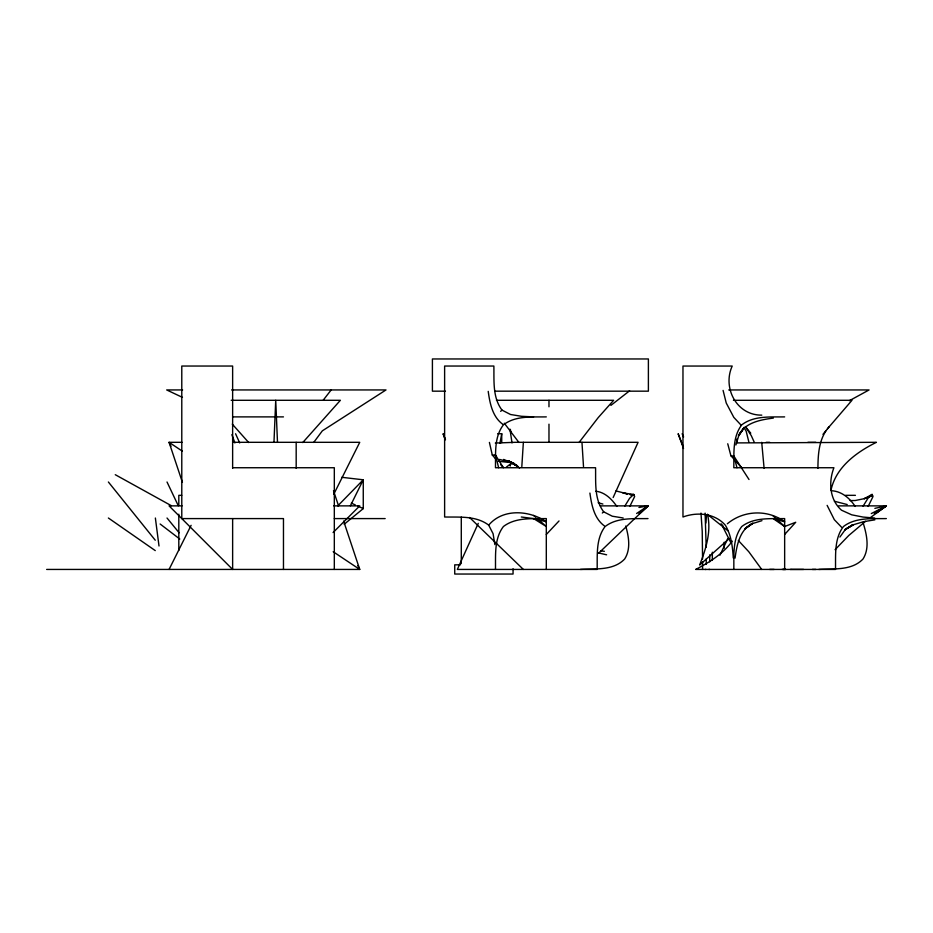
<?xml version="1.0" encoding="UTF-8"?>
<svg xmlns="http://www.w3.org/2000/svg" width="933" height="933" viewBox="0 0 933 933"><rect width="100%" height="100%" fill="white"/><g stroke="black" fill="none" stroke-linecap="round" stroke-linejoin="round"><path stroke-width="1.4" d="M709.733 561.829L709.745 554.82M733.805 569.433C734.073 554.972 732.428 538.726 741.758 526.527C753.946 517.197 770.192 518.841 784.653 518.585L784.653 569.433M736.79 442.639L736.79 439.081M724.136 548.289L724.171 542.271M817.926 468.343C818.019 453.66 818.952 438.044 829.309 426.533M273.975 442.195L275.725 400.292L277.486 442.195M521.815 466.663L523.366 442.312M623.174 517.99L612.258 516.206L603.709 511.832C594.181 499.283 595.86 482.606 595.569 467.736L495.47 467.736C495.726 453.275 494.082 437.029 503.412 424.842C515.611 415.512 531.845 417.156 546.306 416.888M705.873 523.04L706.503 515.424M510.211 466.092L510.573 463.678M735.064 558.121C736.848 545.07 739.706 529.512 752.861 523.215L744.616 528.953L752.29 523.646L761.969 520.661M499.913 443.35L501.732 433.74L497.639 433.728M830.965 490.361C835.758 467.258 856.482 452.178 876.414 442.312L736.3 442.907M735.892 444.983L738.878 435.279L744.184 427.606L738.458 435.734C744.732 422.579 760.313 419.815 773.34 418.089M613.156 497.522L638.079 442.312L514.934 442.312L495.318 443.058M727.775 538.528L719.973 555.193M478.256 523.366L457.333 569.433L597.155 569.433C597.423 554.972 595.779 538.726 605.109 526.527C617.296 517.197 633.542 518.841 648.003 518.585M350.411 505.779L363.264 479.795L341.735 477.299M169.071 569.433L191.113 525.326M333.804 494.198L359.741 442.312L232.632 442.312M624.737 506.211L629.588 498.304L633.74 494.397L634.662 496.543L629.798 506.456M863.083 506.211L867.935 498.304L872.087 494.397L873.008 496.543L868.133 506.456M579.02 442.475L598.205 417.622L613.634 400.292L496.449 400.292M738.878 435.279L744.044 427.827M839.898 537.07L845.403 529.408L852.284 524.999M313.721 442.417L322.328 430.848L386.005 389.936L231.606 389.936M323.215 400.164L331.18 389.936M732.335 541.14C723.017 553.782 709.453 562.377 695.68 569.433L835.501 569.433C835.758 554.972 834.125 538.726 843.444 526.527C855.643 517.197 871.889 518.841 886.35 518.585M822.976 434.335L825.693 430.988M827.501 428.76L851.981 400.292L733.443 400.292M494.863 544.604L493.079 533.676L488.705 525.139C502.864 508.252 529.326 510.199 546.306 521.769L533.594 518.585L521.29 516.999M302.759 442.557L340.382 400.292L231.186 400.292M835.093 549.677L848.727 535.519L865.521 521.314M784.653 534.481L795.721 522.27L784.653 526.527L774.413 519.471M546.306 534.481L559.019 520.964M337.816 505.849L363.264 479.795L363.264 508.602L344.172 524.264M333.093 532.533L359.741 505.873L333.746 505.873M598.671 553.152L648.003 505.873L600.339 505.873M639.816 513.57L648.003 505.873L638.942 507.482M639.548 513.465L648.003 505.873L636.621 513.477M500.624 411.325L502.024 410.135L510.561 414.509L521.489 416.293L533.594 416.888M602.321 513.022L603.709 511.832M729.431 538.388L699.633 565.025C705.931 549.071 711.506 531.425 707.482 514.211M638.942 513.325L648.003 505.873M610.882 405.389L629.612 390.799M506.397 467.106L510.188 464.179L512.765 463.374M869.789 518.048L886.35 505.873L838.685 505.873M876.11 513.15L886.35 505.873L874.862 508.357M744.954 528.801L752.29 523.646M727.343 523.775C743.496 510.234 767.591 509.196 784.653 521.769L773.27 518.69M875.527 513.138L886.35 505.873L871.294 513.582M874.874 519.844L863.795 521.652L853.555 524.684L844.832 529.746L852.202 525.046M874.221 513.197L886.35 505.873M844.832 529.746L853.555 524.684M849.333 400.735L869.066 389.947L728.743 389.947M872.087 494.397L864.215 498.747L872.542 495.47L864.028 498.712L855.153 500.531L850.08 500.566M546.306 569.433L546.306 518.585C531.845 518.841 515.611 517.197 503.412 526.527C494.082 538.726 495.726 554.972 495.47 569.433M580.478 569.433C595.301 568.559 613.459 570.833 624.667 559.007C630.965 549.187 628.795 536.627 625.728 526.06M818.824 569.433C833.647 568.547 851.794 570.833 863.013 559.007C869.988 547.974 866.582 534.014 863.013 522.387M705.208 569.433L706.024 569.433M182.6 389.936L166.68 389.936L182.436 397.376M445.449 391.172L432.411 391.172L432.411 358.96L648.388 358.96L648.388 391.172L494.735 391.172M232.632 416.888L283.469 416.888M784.653 416.888C770.192 417.156 753.946 415.512 741.758 424.842C732.428 437.029 734.073 453.275 733.805 467.736L833.915 467.736C828.434 481.918 829.507 499.633 841.508 510.199L851.712 514.829L863.048 517.057L874.664 518.06M766.18 442.312L769.667 442.312M807.896 442.312L815.839 442.312M182.063 442.312L169.071 442.312L182.425 482.384M489.405 442.417L492.286 455.024L495.47 455.024L503.412 467.736L500.624 464.564M232.632 467.736L334.317 467.736L334.317 569.433M181.702 495.33L178.809 495.33L178.809 505.488M845.496 495.33L855.421 495.33M182.063 505.873L169.071 505.873L232.632 569.433L232.632 518.585M334.317 518.585L385.166 518.585M460.424 564.827L454.733 564.827L454.733 574.04L513.057 574.04L513.057 568.78M708.823 569.433L709.733 569.433M769.655 569.433L774.133 569.433M791.802 569.422L803.558 569.422M812.363 569.433L815.839 569.433M46.65 569.433L359.741 569.433L343.624 521.069M784.851 569.433L785.668 569.422L782.029 569.422M790.239 569.433L791.546 569.433M783.102 569.433L784.42 569.433M498.374 461.264L508.065 462.313M510.678 462.605L512.555 462.803M600.584 550.878L604.374 551.286M633.74 494.397L622.976 493.009L627.186 493.93M727.74 443.77L730.889 455.724L733.921 456.19L749.001 479.504M831.548 490.735C841.683 491.283 849.846 498.257 855.188 506.432M595.86 491.224C604.981 492.204 611.885 499.237 616.841 506.432M847.199 504.543L834.37 501.243M761.783 415.138C736.662 415.465 722.247 387.79 732.218 366.051L682.968 366.051L682.968 516.999C697.278 511.716 714.9 513.255 725.396 525.267C731.239 535.18 732.58 546.691 733.28 557.957M629.985 494.548L634.195 495.47L630.265 494.537M499.54 459.433L512.427 462.721L508.31 461.17L516.882 465.474L508.345 460.727L518.002 466.558L508.31 461.17M598.461 552.919L606.613 554.808M627.641 493.919L615.908 490.921M504.24 460.529L512.427 462.721M598.146 502.724L602.881 504.053M508.368 461.485L514.619 463.584M503.622 459.421L512.893 463.258L519.541 467.981M351.356 503.12L355.321 504.951M357.969 506.164L363.264 508.602M115.272 474.699L171.334 505.686M488.705 525.139C476.157 515.611 459.479 517.29 444.621 516.999L444.621 366.039L493.872 366.039C494.163 380.909 492.484 397.586 502.024 410.135M533.594 518.585L546.306 526.527L537.84 519.11M182.343 451.164L169.071 442.312L171.019 446.207M333.198 551.73L359.741 569.433L357.794 565.538M108.38 518.013L155.263 550.61M707.914 514.794L727.915 530.76M160.138 524.008L179.777 539.029M502.712 424.235C492.426 416.701 489.872 403.266 488.216 391.37M604.409 525.932C594.111 518.398 591.569 504.963 589.913 493.067M533.594 515.413L535.717 517.267M772.886 515.657L775.031 517.628M777.166 519.611L784.653 526.527M469.567 517.488L523.366 569.433M738.318 540.464L748.802 551.753L761.713 569.433M841.578 527.238L834.324 519.681L827.128 505.371M721.022 523.775L722.958 525.804M741.105 425.156L733.816 417.366L726.236 403.009L723.087 390.402M730.889 455.724L734.516 459.724M736.324 461.73L741.747 467.736M232.294 424.13L248.703 442.557M492.286 455.024L495.994 459.269M167.019 518.013L179.136 532.778M750.773 433.215L745.339 426.533L751.287 435.676L754.272 442.254M504.286 423.197L518.935 442.475M108.38 481.999L155.263 540.23M743.823 427.454L746.12 431.058L748.872 442.044M722.655 526.457L731.087 543.169M167.019 481.999L178.273 505.698M682.14 433.74L683.586 436.924M235.571 433.752L239.711 442.942M683.411 446.942L678.139 433.728L683.516 448.481M445.484 439.735L443.093 433.728L445.216 439.56M231.897 434.673L234.918 442.942M333.489 490.676L338.562 505.873M509.954 429.168L512.019 442.895M733.921 456.19L736.988 467.736M495.47 455.024L498.642 467.736M510.363 429.542L511.097 433.052M761.713 442.312L764.104 468.343M155.368 518.025L159.007 545.992M700.986 513.08L702.234 531.425L702.572 559.007M705.126 513.138L706.188 547.17M581.959 442.312L583.51 466.663M712.322 552.196L712.345 560.418M706.223 559.019L706.223 564.36M702.572 561.818L702.584 569.433M548.977 400.292L548.977 406.788M548.977 424.177L548.977 441.647M501.732 433.728L501.732 442.639M461.287 517.115L461.287 563.567M296.181 442.312L296.181 468.319M283.469 569.433L283.469 518.585L181.783 518.585L181.783 366.039L232.632 366.039L232.632 468.319M178.809 514.188L178.809 550.447"/></g></svg>
